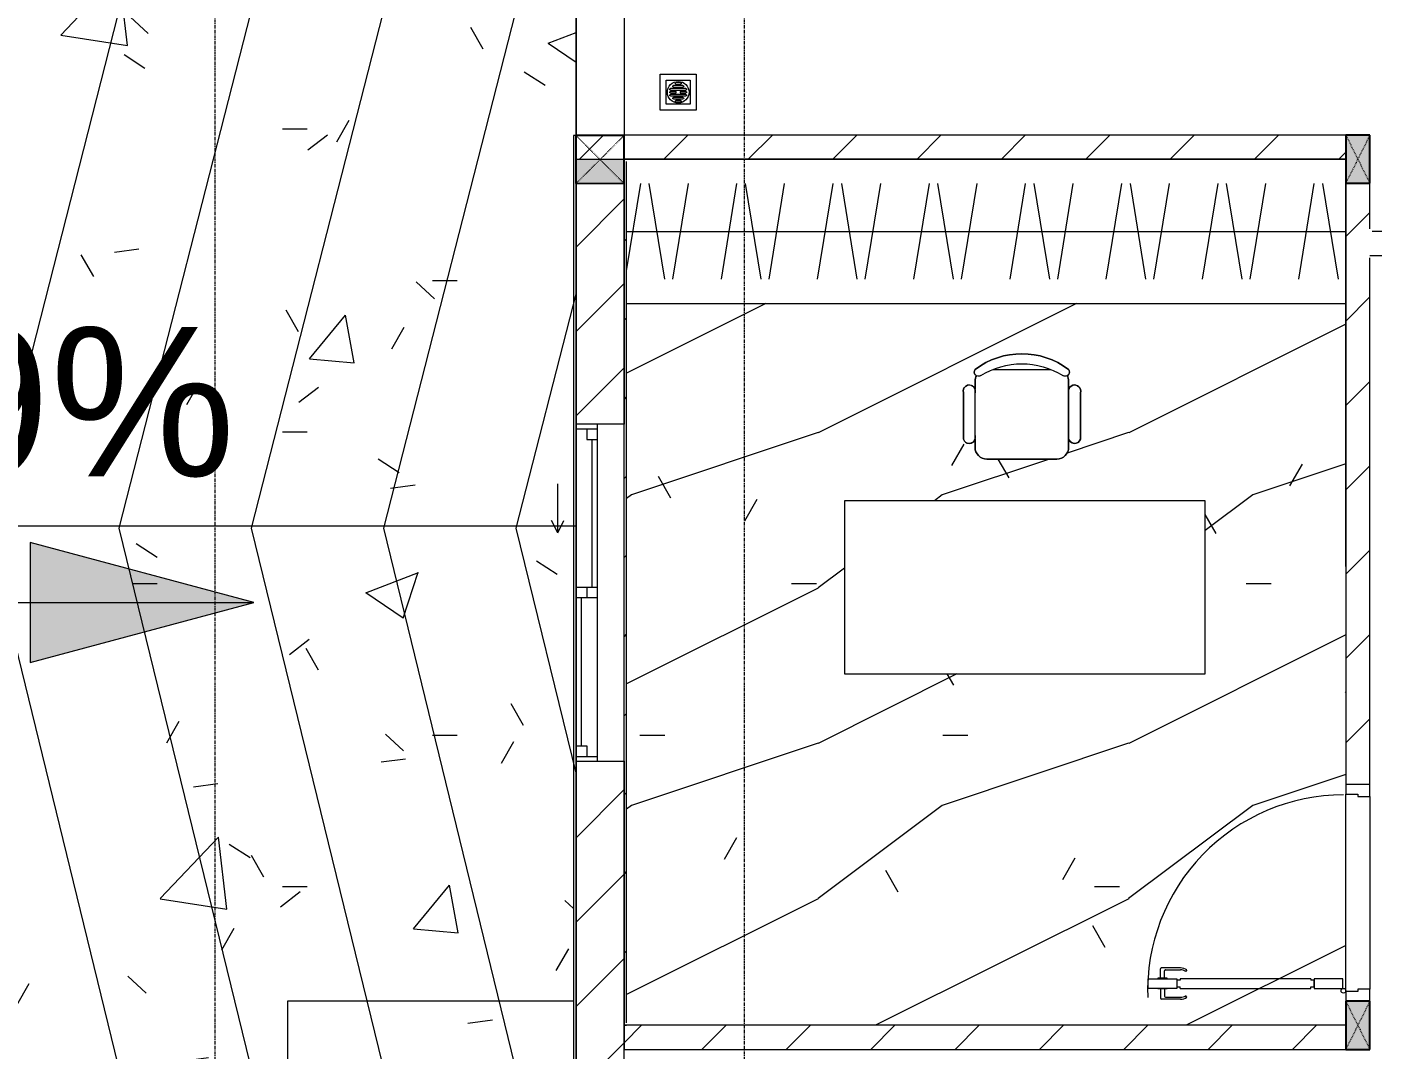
# Model space of a CAD drawing. Header units: millimetres. Extents: x 5121 to 246734, y -48180 to 129206.
# Drawn here: x 105171 to 110803, y 64835 to 69086 of the extents above; entities that cross this region are included whole.
import ezdxf

# ---------------------------------------------------------------- set-up
doc = ezdxf.new("R2010")
doc.units = ezdxf.units.MM
doc.linetypes.add('Dash', pattern=[6, 3, -3])
doc.linetypes.add('Grid Line', pattern=[22.225, 12.7, -3.175, 3.175, -3.175])
for name, color, linetype, lineweight in [('0-1', 7, 'Continuous', 5), ('A-DETL-GENF-1', 50, 'Continuous', 9), ('A-DETL-THIN', 151, 'Continuous', 9), ('A-DOOR-1', 253, 'Continuous', 9), ('A-DOOR-2', 50, 'Continuous', 9), ('A-FLOR-1', 50, 'Continuous', 9), ('A-FLOR-PATT', 8, 'Continuous', 9), ('A-FLOR-PATT-1', 9, 'Continuous', 9), ('A-GLAZ', 151, 'Continuous', 9), ('A-WALL', 113, 'Continuous', 9), ('A-WALL-1', 250, 'Continuous', 18), ('A-WALL-2', 50, 'Continuous', 9), ('A-WALL-FNSH-1', 50, 'Continuous', 9), ('A-WALL-PATT-1', 9, 'Continuous', 9), ('A-WALL-PATT-2', 50, 'Continuous', 9), ('A-WALL-PATT-3', 111, 'Continuous', 9), ('G-ANNO-DIMS', 111, 'Continuous', 9), ('G-IMPT', 8, 'Continuous', 9), ('I-FURN', 30, 'Continuous', 9), ('I-FURN-1', 253, 'Continuous', 9), ('M-EQPM', 50, 'Continuous', 9), ('S-COLS', 52, 'Continuous', 9), ('S-COLS-1', 7, 'Continuous', 5), ('S-COLS-2', 10, 'Continuous', 25), ('S-COLS-3', 50, 'Continuous', 9), ('S-COLS-4', 253, 'Continuous', 9), ('S-COLS-5', 52, 'Continuous', 25), ('S-COLS-6', 52, 'Dash', 9), ('S-COLS-HDLN', 52, 'Dash', 9), ('S-COLS-HDLN-1', 50, 'Dash', 9), ('S-GRID-1', 1, 'Grid Line', 9)]:
    doc.layers.add(name, color=color, linetype=linetype, lineweight=lineweight)
doc.styles.add('Arial_11', font='arial_0.ttf', dxfattribs={"height": 620})
pattern_1 = [(45, (0, 0), (-175.3625, 175.3625), [])]

# ---------------------------------------------------------------- blocks, each defined once
blk = doc.blocks.new('DOOR_CW_01 CANH MO-PANEL KINH - DIW_01-900x2200-CỬA GỖ VÂN LAMINATE-553393-TKCS_MB TỔNG THỂ TẦNG 1')
at = {"layer": 'A-DETL-GENF-1'}
for p, q in [((-397, 872), (-357, 872)), ((-397, 752), (-397, 872)), ((-357, 872), (-357, 752)), ((-442, 737), (-442, 816.5)), ((-399, 820.5), (-438, 820.5)), ((-434, 799.5), (-434, 737)), ((-399, 803.5), (-430, 803.5)), ((-399, 831.8), (-397, 831.8)), ((-399, 792.2), (-399, 831.8)), ((-397, 792.2), (-399, 792.2)), ((-397, 792.2), (-397, 831.8)), ((-357, 792.2), (-357, 831.8)), ((-355, 831.8), (-357, 831.8)), ((-357, 792.2), (-355, 792.2)), ((-355, 792.2), (-355, 831.8)), ((-355, 820.5), (-316, 820.5)), ((-355, 803.5), (-324, 803.5)), ((-320, 799.5), (-320, 737)), ((-312, 737), (-312, 816.5)), ((-357, 752), (-397, 752)), ((-397, 738), (-391, 738)), ((-397, 738), (-397, 196)), ((-363, 752), (-391, 752)), ((-391, 752), (-391, 738)), ((-363, 738), (-363, 752)), ((-357, 738), (-363, 738)), ((-357, 196), (-357, 738)), ((-433.9, 711.2), (-427.3, 715.8)), ((-320.1, 711.2), (-326.7, 715.8)), ((-397, 196), (-391, 196)), ((-357, 182), (-397, 182)), ((-397, 182), (-397, 62)), ((-391, 196), (-391, 182)), ((-391, 182), (-363, 182)), ((-357, 196), (-363, 196)), ((-363, 182), (-363, 196)), ((-357, 62), (-357, 182)), ((-397, 62), (-357, 62))]:
    blk.add_line(p, q, dxfattribs=at)
blk.add_circle((-407, 60), 10, dxfattribs=at)
for centre, radius, start, end in [((-407, 60), 814, 360, 92), ((-438, 816.5), 4, 90, 180), ((-430, 799.5), 4, 90, 180), ((-324, 799.5), 4, 360, 90), ((-316, 816.5), 4, 0, 90), ((-397, 737), 45, 180, 215), ((-397, 737), 37, 180, 215), ((-357, 737), 37, 325, 0), ((-357, 737), 45, 325, 0)]:
    blk.add_arc(centre, radius, start, end, dxfattribs=at)
at = {"layer": 'A-DOOR-2'}
for p, q in [((-410, 50), (-450, 50)), ((-450, 50), (-450, -50)), ((-410, 0), (-410, 50)), ((-400, 0), (-410, 0)), ((-407, 50), (-382, 50)), ((-400, -50), (-400, 0)), ((410, 0), (400, 0)), ((400, 0), (400, -50)), ((450, 50), (410, 50)), ((410, 50), (410, 0)), ((450, -50), (450, 50)), ((-450, -50), (-400, -50)), ((400, -50), (450, -50))]:
    blk.add_line(p, q, dxfattribs=at)
blk = doc.blocks.new('TU DO LV A - TU DO LV A-348230-TKCS_MB TỔNG THỂ TẦNG 1')
at = {"layer": 'I-FURN'}
for p, q in [((0, 600), (0, 590)), ((10, 136.3), (68.9, 499)), ((169, 101), (104.4, 499)), ((202.5, 101), (267.1, 499)), ((404.3, 101), (468.9, 499)), ((569, 101), (504.4, 499)), ((602.5, 101), (667.1, 499)), ((804.3, 101), (868.9, 499)), ((969, 101), (904.4, 499)), ((1002.5, 101), (1067.1, 499)), ((1204.3, 101), (1268.9, 499)), ((1369, 101), (1304.4, 499)), ((1402.5, 101), (1467.1, 499)), ((1604.3, 101), (1668.9, 499)), ((1769, 101), (1704.4, 499)), ((1802.5, 101), (1867.1, 499)), ((2004.3, 101), (2068.9, 499)), ((2169, 101), (2104.4, 499)), ((2202.5, 101), (2267.1, 499)), ((2404.3, 101), (2468.9, 499)), ((2569, 101), (2504.4, 499)), ((2602.5, 101), (2667.1, 499)), ((2804.3, 101), (2868.9, 499)), ((2969, 101), (2904.4, 499)), ((10, 300), (3000, 300)), ((10, 0), (3000, 0))]:
    blk.add_line(p, q, dxfattribs=at)
at = {"layer": 'I-FURN-1'}
for p, q in [((0, 600), (0, 590)), ((10, 0), (3000, 0))]:
    blk.add_line(p, q, dxfattribs=at)
blk = doc.blocks.new('BAN LV A - BAN LV A_dwg_ban hoc2-348006-TKCS_MB TỔNG THỂ TẦNG 1')
at = {"layer": 'I-FURN'}
for p, q in [((145.8, 437.4), (-145.8, 437.4)), ((-243, 354.4), (-243, 162)), ((-194.4, 388.8), (-194.4, 113.4)), ((194.4, 113.4), (194.4, 388.8)), ((194.4, 351.4), (194.4, 150.8)), ((243.7, 162), (243.7, 354.4)), ((-120.5, 64.8), (120.5, 64.8))]:
    blk.add_line(p, q, dxfattribs=at)
at = {"layer": 'I-FURN', "flags": 128}
blk.add_lwpolyline([(-737.8, 610.5), (-737.8, 1330.5), (-154.9, 1330.5), (762.2, 1330.5), (762.2, 610.5)], close=True, dxfattribs=at)
at = {"layer": 'I-FURN'}
for centre, radius, start, end in [((-145.8, 388.8), 48.6, 90, 180), ((145.8, 388.8), 48.6, 360, 90), ((-218.7, 347.3), 25.3, 343.7398, 163.7398), ((219.4, 347.3), 25.3, 16.2602, 170.7054), ((-218.7, 154.9), 25.3, 163.7398, 16.2602), ((-145.8, 113.4), 48.6, 180, 207.5844), ((145.8, 113.4), 48.6, 332.4156, 0), ((219.4, 154.9), 25.3, 189.2946, 16.2602), ((-180.2, 75.4), 17.8, 57.9726, 216.6901), ((0, 324), 324, 233.1301, 306.8699), ((0, 359.3), 318.2, 237.5758, 302.4242), ((180.2, 75.4), 17.8, 323.3099, 122.0274)]:
    blk.add_arc(centre, radius, start, end, dxfattribs=at)
blk = doc.blocks.new('BAN LV A - BAN LV A_dwg-348005-TKCS_MB TỔNG THỂ TẦNG 1')
at = {"extrusion": (0, 0, -1), "zscale": -1, "rotation": 180}
blk.add_blockref('BAN LV A - BAN LV A_dwg_ban hoc2-348006-TKCS_MB TỔNG THỂ TẦNG 1', (-729, 1383.7), dxfattribs=at)
blk = doc.blocks.new('BAN LV A - BAN LV A-348231-TKCS_MB TỔNG THỂ TẦNG 1')
at = {"layer": 'I-FURN-1'}
for p, q in [((534.6, 1270.3), (534.6, 1235.9)), ((923.4, 1232.9), (923.4, 1270.3)), ((486, 1221.7), (486, 1029.3)), ((972.7, 1029.3), (972.7, 1221.7)), ((534.6, 1029.3), (534.6, 994.9)), ((923.4, 994.9), (923.4, 1032.3)), ((583.2, 946.3), (874.8, 946.3)), ((1491.2, 773.2), (-8.8, 773.2)), ((-8.8, 773.2), (-8.8, 53.2)), ((1491.2, 53.2), (1491.2, 773.2)), ((-8.8, 53.2), (1491.2, 53.2))]:
    blk.add_line(p, q, dxfattribs=at)
for centre, radius, start, end in [((729, 1059.7), 324, 53.1301, 126.8699), ((548.9, 1308.3), 17.8, 143.3099, 240.596), ((909.2, 1308.3), 17.8, 299.404, 36.6901), ((510.3, 1228.8), 25.3, 16.2602, 196.2602), ((583.2, 1270.3), 48.6, 152.4156, 180), ((874.8, 1270.3), 48.6, 360, 27.5844), ((948.4, 1228.8), 25.3, 343.7398, 170.7054), ((510.3, 1036.4), 25.3, 196.2602, 343.7398), ((948.4, 1036.4), 25.3, 189.2946, 343.7398), ((583.2, 994.9), 48.6, 180, 270), ((874.8, 994.9), 48.6, 270, 360)]:
    blk.add_arc(centre, radius, start, end, dxfattribs=at)
blk.add_blockref('BAN LV A - BAN LV A_dwg-348005-TKCS_MB TỔNG THỂ TẦNG 1', (0, 0))
blk = doc.blocks.new('G1_SOF - BO TRU - 100x200-V74-TKCS_MB TỔNG THỂ TẦNG 1')
at = {"layer": 'S-COLS-3'}
blk.add_hatch(color=256, dxfattribs=at).paths.add_polyline_path([(50, -100), (50, 100), (-50, 100), (-50, -100), (-44.8, -100)])
at = {"layer": 'S-COLS-2'}
for p, q in [((50, 100), (-50, 100)), ((-50, 100), (-50, -100)), ((50, -100), (50, 100)), ((-50, -100), (50, -100))]:
    blk.add_line(p, q, dxfattribs=at)
at = {"layer": 'S-COLS-HDLN-1'}
for p, q in [((50, 100), (-50, -100)), ((-50, 100), (50, -100))]:
    blk.add_line(p, q, dxfattribs=at)
blk = doc.blocks.new('NCV_TKTC_TANG 1_rvt-1-TKCS_MB TỔNG THỂ TẦNG 1')
at = {"layer": 'A-FLOR-PATT-1'}
h = blk.add_hatch(dxfattribs=at)
h.set_pattern_fill('FP_5', color=256, style=0, pattern_type=2)
h.set_pattern_definition([(0, (0, 0), (2519.68, 629.92), [103.937, -1785.823, 103.937, -1785.823, -10078.72]), (0, (0, 0), (2519.68, 629.92), [-3779.52, 103.937, -3675.583, 103.937, -1785.823, -4409.44]), (0, (0, 0), (2519.68, 629.92), [-9448.8, 103.937, -1155.903, 103.937, -3045.663]), (120, (944.9, 314.96), (-1805.3667, 1867.147), [103.937, -1785.823, 103.937, -11864.543]), (120, (944.9, 314.96), (-1805.3667, 1867.147), [-1993.697, -1785.823, 103.937, -3675.583, -6299.2]), (120, (944.9, 314.96), (-1805.3667, 1867.147), [-7559.04, 103.937, -1785.823, 103.937, -4305.503]), (120, (944.9, 314.96), (-1805.3667, 1867.147), [-9552.737, -1155.903, 103.937, -3045.663]), (240, (1259.84, 1574.8), (-714.3133, -2497.067), [103.937, -1785.823, 103.937, -11864.543]), (240, (1259.84, 1574.8), (-714.3133, -2497.067), [-1993.697, -1785.823, 103.937, -3675.583, -6299.2]), (240, (1259.84, 1574.8), (-714.3133, -2497.067), [-7559.04, 103.937, -1785.823, 103.937, -4305.503]), (240, (1259.84, 1574.8), (-714.3133, -2497.067), [-9552.737, -1155.903, 103.937, -3045.663])])
h.paths.add_polyline_path([(107662.6, 64936.9), (110652.5, 64936.9), (110652.6, 67936.9), (107662.6, 67936.9), (107662.6, 64946.9)])
h.paths.add_polyline_path([(109984, 66397.4), (108568.1, 66397.4), (108568.1, 67117.4), (110068.1, 67117.4), (110068.1, 66397.4)])
h.paths.add_polyline_path([(109160.1, 67290.5), (109135.8, 67297), (109118, 67314.8), (109111.5, 67339.1), (109108.9, 67367.6), (109099.6, 67358.6), (109087.2, 67355.3), (109074.7, 67358.6), (109062.9, 67376.5), (109064.8, 67580.1), (109074, 67594.6), (109086.6, 67598.3), (109099.3, 67595.2), (109108.8, 67586.1), (109111.5, 67586.1), (109114.6, 67627.3), (109117, 67637), (109110.8, 67642.9), (109113.5, 67664.4), (109162.1, 67694.3), (109217.7, 67715.7), (109276.1, 67726.5), (109335.6, 67726.5), (109394.1, 67715.7), (109449.6, 67694.3), (109500.3, 67663.1), (109498.2, 67639.5), (109494.8, 67637), (109500.3, 67614.5), (109500.3, 67577.1), (109509.8, 67593), (109521.4, 67598), (109534.9, 67596.3), (109544.7, 67588.6), (109549.6, 67565.9), (109547.3, 67370.6), (109532.9, 67356.5), (109517.8, 67356.6), (109509.5, 67360.8), (109501.2, 67373.5), (109500.3, 67370.6), (109498.6, 67326.5), (109493.8, 67314.8), (109476, 67297), (109451.7, 67290.5)])
h = blk.add_hatch(dxfattribs=at)
h.set_pattern_fill('FP_4', color=256, style=0, pattern_type=2)
h.set_pattern_definition([(216.87, (516.46, 1291.15), (3873.4454, 2582.3069), [645.575, -5810.175]), (206.565, (1291.15, 903.8), (-1291.1515, -1291.1492), [1443.55, -1443.55]), (198.435, (1291.15, 258.23), (-2582.2983, -1291.1527), [816.596, -3266.38])])
h.paths.add_polyline_path([(107662.6, 64936.9), (110652.5, 64936.9), (110652.6, 67936.9), (107662.6, 67936.9), (107662.6, 64946.9)])
h.paths.add_polyline_path([(109984, 66397.4), (108568.1, 66397.4), (108568.1, 67117.4), (110068.1, 67117.4), (110068.1, 66397.4)])
h.paths.add_polyline_path([(109160.1, 67290.5), (109135.8, 67297), (109118, 67314.8), (109111.5, 67339.1), (109108.9, 67367.6), (109099.6, 67358.6), (109087.2, 67355.3), (109074.7, 67358.6), (109062.9, 67376.5), (109064.8, 67580.1), (109074, 67594.6), (109086.6, 67598.3), (109099.3, 67595.2), (109108.8, 67586.1), (109111.5, 67586.1), (109114.6, 67627.3), (109117, 67637), (109110.8, 67642.9), (109113.5, 67664.4), (109162.1, 67694.3), (109217.7, 67715.7), (109276.1, 67726.5), (109335.6, 67726.5), (109394.1, 67715.7), (109449.6, 67694.3), (109500.3, 67663.1), (109498.2, 67639.5), (109494.8, 67637), (109500.3, 67614.5), (109500.3, 67577.1), (109509.8, 67593), (109521.4, 67598), (109534.9, 67596.3), (109544.7, 67588.6), (109549.6, 67565.9), (109547.3, 67370.6), (109532.9, 67356.5), (109517.8, 67356.6), (109509.5, 67360.8), (109501.2, 67373.5), (109500.3, 67370.6), (109498.6, 67326.5), (109493.8, 67314.8), (109476, 67297), (109451.7, 67290.5)])
at = {"layer": 'A-WALL-PATT-1'}
h = blk.add_hatch(dxfattribs=at)
h.set_pattern_fill('FP_2', color=256, style=0, pattern_type=2)
h.set_pattern_definition(pattern_1)
h.paths.add_polyline_path([(108836.1, 68536.9), (110652.6, 68536.9), (110652.6, 68636.9), (107452.6, 68635.2), (107452.6, 68536.9), (108267.3, 68536.9)])
h = blk.add_hatch(dxfattribs=at)
h.set_pattern_fill('FP_2', color=256, style=0, pattern_type=2)
h.set_pattern_definition(pattern_1)
h.paths.add_polyline_path([(110752.5, 65020.6), (110752.5, 65037.4), (110752.5, 65036.9)])
h.paths.add_polyline_path([(110702.6, 65937.4), (110752.6, 65937.4), (110752.6, 68436.9), (110652.6, 68436.9), (110652.6, 65937.4)])
h = blk.add_hatch(dxfattribs=at)
h.set_pattern_fill('FP_2', color=256, style=0, pattern_type=2)
h.set_pattern_definition(pattern_1)
h.paths.add_polyline_path([(111752.6, 68136.9), (111752.2, 68236.9), (111702.6, 68236.9), (111702.6, 68136.9), (111752.5, 68136.9)])
h.paths.add_polyline_path([(110802.6, 68136.9), (110802.6, 68236.9), (110752.6, 68236.9), (110753, 68136.9), (110781.9, 68136.9)])
h = blk.add_hatch(dxfattribs=at)
h.set_pattern_fill('FP_2', color=256, style=0, pattern_type=2)
h.set_pattern_definition(pattern_1)
h.paths.add_polyline_path([(110652.5, 64836.9), (110652.5, 64936.9), (107652.6, 64936.9), (107652.6, 64836.9), (108836.1, 64836.9)])
at = {"layer": 'A-WALL-PATT-2'}
h = blk.add_hatch(dxfattribs=at)
h.set_pattern_fill('FP_10', color=256, style=0, pattern_type=2)
h.set_pattern_definition([(45, (0, 0), (-164.40233, 164.40233), [])])
h.paths.add_polyline_path([(107652.6, 64936.9), (107662.6, 64936.9), (107662.6, 68526.9), (107652.6, 68526.9), (107652.6, 65457.6)])
at = {"layer": 'A-FLOR-1'}
for p, q in [((110652.6, 68536.9), (107652.6, 68536.9)), ((107652.6, 68536.9), (107652.6, 68526.9)), ((110652.6, 68436.9), (110652.6, 68536.9)), ((110652.6, 67936.9), (110652.6, 68436.9)), ((110652.6, 66843.4), (110652.6, 67936.9)), ((110652.6, 65077.4), (110652.6, 65897.4)), ((110752.6, 65887.4), (110752.6, 65087.4)), ((110752.6, 65037.4), (110752.6, 64836.9))]:
    blk.add_line(p, q, dxfattribs=at)
at = {"layer": 'A-WALL-1'}
for p, q in [((110652.6, 68636.9), (107452.6, 68636.9)), ((107452.6, 68636.9), (107452.6, 68536.9)), ((107452.6, 68536.9), (110652.6, 68536.9)), ((107652.6, 68526.9), (107652.6, 67435.3)), ((107662.6, 64946.9), (107662.6, 68526.9)), ((110802.6, 68236.9), (110762.6, 68236.9)), ((107652.6, 66035.3), (107652.6, 64936.9)), ((110652.5, 64936.9), (107652.6, 64936.9)), ((107652.6, 64936.9), (107652.6, 64836.9)), ((107652.6, 64936.9), (107662.6, 64936.9)), ((110752.6, 64836.9), (110752.6, 64936.9)), ((107652.6, 64836.9), (110652.5, 64836.9))]:
    blk.add_line(p, q, dxfattribs=at)
at = {"layer": 'A-WALL-2'}
for p, q in [((107452.6, 68636.9), (107452.6, 69761.9)), ((107652.6, 69751.9), (107652.6, 68636.9)), ((110652.6, 68436.9), (110652.6, 65937.4)), ((110752.6, 68247), (110752.6, 68436.9)), ((110752.6, 68136.9), (110802.6, 68136.9)), ((110752.6, 65937.4), (110752.6, 68127)), ((110652.6, 65077.4), (110652.6, 65897.4)), ((110752.6, 65887.4), (110752.6, 65087.4)), ((110752.6, 64936.9), (110752.6, 65037.4))]:
    blk.add_line(p, q, dxfattribs=at)
at = {"layer": 'A-DOOR-1', "rotation": 89.99999999999882}
blk.add_blockref('DOOR_CW_01 CANH MO-PANEL KINH - DIW_01-900x2200-CỬA GỖ VÂN LAMINATE-553393-TKCS_MB TỔNG THỂ TẦNG 1', (110702.6, 65487.4), dxfattribs=at)
at = {"layer": 'I-FURN-1'}
for name, p in [('TU DO LV A - TU DO LV A-348230-TKCS_MB TỔNG THỂ TẦNG 1', (107652.6, 67936.9)), ('BAN LV A - BAN LV A-348231-TKCS_MB TỔNG THỂ TẦNG 1', (108576.8, 66344.2))]:
    blk.add_blockref(name, p, dxfattribs=at)
at = {"layer": 'S-COLS-4'}
for p in [(110702.6, 68536.9), (110702.5, 64936.9)]:
    blk.add_blockref('G1_SOF - BO TRU - 100x200-V74-TKCS_MB TỔNG THỂ TẦNG 1', p, dxfattribs=at)
blk = doc.blocks.new('1_FAMILY RVT - W01-WxH 1400x1400xmm-389822-TKCS_MB TỔNG THỂ TẦNG 1')
at = {"layer": 'A-GLAZ'}
for p, q in [((248.4, 172.39), (299.2, 197.79)), ((248.4, 172.39), (299.2, 146.99)), ((248.4, 172.39), (451.6, 172.39)), ((-700, 96.19), (-700, -103.81)), ((700, 96.19), (-700, 96.19)), ((-700, 96.19), (-636.5, 96.19)), ((-680.95, 96.19), (-680.95, 7.29)), ((-636.5, 96.19), (-22.225, 96.19)), ((-636.5, 96.19), (-636.5, 51.74)), ((-636.5, 73.965), (-22.225, 73.965)), ((-22.225, 7.29), (-22.225, 96.19)), ((-22.225, 96.19), (22.225, 96.19)), ((22.225, 96.19), (680.95, 96.19)), ((22.225, 96.19), (22.225, 7.29)), ((680.95, 96.19), (700, 96.19)), ((680.95, 96.19), (680.95, 7.29)), ((700, -103.81), (700, 96.19)), ((-700, 7.29), (-680.95, 7.29)), ((-636.5, 51.74), (-680.95, 51.74)), ((-680.95, 7.29), (-22.225, 7.29)), ((22.225, 51.74), (-22.225, 51.74)), ((-22.225, 7.29), (22.225, 7.29)), ((22.225, 29.515), (636.5, 29.515)), ((22.225, 7.29), (636.5, 7.29)), ((636.5, 51.74), (636.5, 7.29)), ((680.95, 51.74), (636.5, 51.74)), ((636.5, 7.29), (700, 7.29)), ((-700, -103.81), (700, -103.81))]:
    blk.add_line(p, q, dxfattribs=at)
blk = doc.blocks.new('TKTC_XREF_251221_MB TANG 1 - TKTC_XREF_260130_MB TANG 1_dwg_THU NUOC - THU NUOC-444531-TKCS_MB TẦNG 1-4202124-TKCS_MB TỔNG THỂ TẦNG 1')
at = {"layer": 'M-EQPM'}
for p, q in [((-23.3, 10.8), (40.9, 10.8)), ((40.9, 4.8), (-23.3, 4.8)), ((-11, 23.3), (28.5, 23.3)), ((28.5, 17.3), (-11, 17.3)), ((-1.1, 35.6), (18.5, 35.6)), ((18.5, 29.6), (-1.1, 29.6)), ((-23.3, -13.6), (40.9, -13.6)), ((40.9, -19.6), (-23.3, -19.6)), ((-11, -26.1), (28.5, -26.1)), ((28.5, -32.1), (-11, -32.1)), ((-1.1, -38.5), (18.5, -38.5)), ((18.5, -44.5), (-1.1, -44.5))]:
    blk.add_line(p, q, dxfattribs=at)
at = {"layer": 'M-EQPM', "flags": 128}
for points in [[(83.7, -79.4), (83.7, 70.6), (-66.3, 70.6), (-66.3, -79.4)], [(58.7, -54.4), (58.7, 45.6), (-41.3, 45.6), (-41.3, -54.4)]]:
    blk.add_lwpolyline(points, close=True, dxfattribs=at)
for points in [[(-23.3, -1.2), (0.7, -1.2), (0.7, -7.2), (-23.3, -7.2)], [(40.9, -7.2), (16.7, -7.2), (16.7, -1.2), (40.9, -1.2)]]:
    blk.add_lwpolyline(points, dxfattribs=at)
at = {"layer": 'M-EQPM'}
for centre, radius, start, end in [((8.7, -4.4), 45, 360, 180), ((8.7, -4.4), 45, 360, 180), ((-23.3, 7.8), 3, 90, 270), ((-11, 20.3), 3, 90, 270), ((-1.1, 32.6), 3, 90, 270), ((18.5, 32.6), 3, 270, 90), ((28.5, 20.3), 3, 270, 90), ((40.9, 7.8), 3, 270, 90), ((8.7, -4.4), 45, 180, 360), ((8.7, -4.4), 45, 180, 360), ((-23.3, -4.2), 3, 90, 270), ((-23.3, -16.6), 3, 90, 270), ((-11, -29.1), 3, 90, 270), ((-1.1, -41.5), 3, 90, 270), ((18.5, -41.5), 3, 270, 90), ((28.5, -29.1), 3, 270, 90), ((40.9, -4.2), 3, 270, 90), ((40.9, -16.6), 3, 270, 90)]:
    blk.add_arc(centre, radius, start, end, dxfattribs=at)
blk = doc.blocks.new('TKTC_XREF_251221_MB TANG 1 - TKTC_XREF_260130_MB TANG 1_dwg-4202109-TKCS_MB TỔNG THỂ TẦNG 1')
at = {"layer": 'G-IMPT', "flags": 128}
blk.add_lwpolyline([(-95709.2, -336309.7), (-96899, -336309.7), (-96899, -337078.1)], dxfattribs=at)
at = {"extrusion": (0, 0, -1), "zscale": -1}
blk.add_blockref('TKTC_XREF_251221_MB TANG 1 - TKTC_XREF_260130_MB TANG 1_dwg_THU NUOC - THU NUOC-444531-TKCS_MB TẦNG 1-4202124-TKCS_MB TỔNG THỂ TẦNG 1', (95265.6, -332527.3), dxfattribs=at)
blk = doc.blocks.new('TKTC_XREF_251221_MB TANG 1 - TKTC_XREF_251221_MB TANG 1-2038492-TKCS_MB TỔNG THỂ TẦNG 1')
blk.add_blockref('TKTC_XREF_251221_MB TANG 1 - TKTC_XREF_260130_MB TANG 1_dwg-4202109-TKCS_MB TỔNG THỂ TẦNG 1', (169499.1, 384109.7))
blk = doc.blocks.new('G1_SOF - BO TRU - 200x200-3051103-TKCS_MB TỔNG THỂ TẦNG 1')
at = {"layer": 'S-COLS-HDLN'}
for p, q in [((-100, -100), (100, 100)), ((100, -100), (-100, 100))]:
    blk.add_line(p, q, dxfattribs=at)

msp = doc.modelspace()

# ---------------------------------------------------------------- hatches: boundary and pattern name
at = {"layer": 'A-FLOR-PATT'}
h = msp.add_hatch(dxfattribs=at)
h.set_pattern_fill('FP_12', color=256, style=0, pattern_type=2)
h.set_pattern_definition([(0, (2151, 0), (2492.928, 629.92), [102.833, -1766.863, 102.833, -11738.575]), (0, (2151, 0), (2492.928, 629.92), [-1972.53, -1766.863, 102.833, -3636.56, -6232.32]), (0, (2151, 0), (2492.928, 629.92), [-7478.784, 102.833, -1766.863, 102.833, -4259.79]), (0, (2151, 0), (2492.928, 629.92), [-9451.313, -1143.63, 102.833, -3013.327]), (119.736, (3085.8, 314.96), (-1786.2022, 1867.1433), [103.662, -1781.102, -11936.84]), (119.736, (3085.8, 314.96), (-1786.2022, 1867.1433), [-1884.764, 103.662, -1781.102, -10052.075]), (119.736, (3085.8, 314.96), (-1786.2022, 1867.1433), [-3769.528, 103.662, -3665.866, -6282.547]), (119.736, (3085.8, 314.96), (-1786.2022, 1867.1433), [-7539.056, 103.662, -1781.102, -4397.783]), (119.736, (3085.8, 314.96), (-1786.2022, 1867.1433), [-9423.82, 103.662, -1152.847, -3141.273]), (119.736, (3085.8, 314.96), (-1786.2022, 1867.1433), [-10680.33, 103.662, -3037.61]), (240.264, (3397.44, 1574.8), (-706.734, -2497.0653), [103.66, -1781.1, -11936.84]), (240.264, (3397.44, 1574.8), (-706.734, -2497.0653), [-1884.764, 103.662, -1781.102, -10052.075]), (240.264, (3397.44, 1574.8), (-706.734, -2497.0653), [-3769.528, 103.662, -3665.866, -6282.547]), (240.264, (3397.44, 1574.8), (-706.734, -2497.0653), [-7539.056, 103.662, -1781.102, -4397.783]), (240.264, (3397.44, 1574.8), (-706.734, -2497.0653), [-9423.82, 103.662, -1152.847, -3141.273]), (240.264, (3397.44, 1574.8), (-706.734, -2497.0653), [-10680.33, 103.66, -3037.61])])
h.paths.add_polyline_path([(97752.6, 61490.5), (97766.6, 61637.9), (97805.7, 61866.5), (97846.8, 62040.5), (97908.3, 62239.8), (97963.2, 62388.1), (98038.1, 62557.9), (98123.6, 62723.5), (98241.1, 62915.5), (98341.3, 63058.6), (98451.8, 63198.2), (98573.9, 63334.6), (98702, 63461.5), (98840.5, 63582.9), (98989.2, 63697.7), (99181.8, 63824.9), (99316.1, 63903.2), (99493.1, 63991.7), (99684.8, 64071.7), (99877, 64137.1), (100006.5, 64174.6), (100193.2, 64216), (100376.6, 64245), (100564.2, 64262.7), (100767.7, 64268.6), (107442.5, 64268.6), (107442.5, 68635.3), (107452.6, 68636.9), (107452.5, 69761.9), (97852.6, 69761.9), (97852.6, 69741.9), (97752.6, 69741.9), (97752.6, 61634.6)])
h.paths.add_polyline_path([(114152.2, 65984.9), (114152.2, 66734.9), (113902.2, 66734.9), (113902.2, 65984.9)])
h.paths.add_polyline_path([(114038.1, 66129.4), (114009.7, 66136.7), (113997.9, 66145), (113988.9, 66155.3), (113983.2, 66165.2), (113979.2, 66175.5), (113977.3, 66190.2), (113984.6, 66218.7), (113992.9, 66230.4), (114003.2, 66239.5), (114017.7, 66247.1), (114023.4, 66249.1), (114038.1, 66249), (114037.6, 66247), (114018, 66242.9), (114001.6, 66233.3), (113990.4, 66220.6), (113983.6, 66206), (113983.2, 66204.9), (113981.3, 66190.2), (113985.4, 66170.1), (113990.4, 66159.8), (114007.7, 66142.5), (114022.4, 66135.7), (114023.4, 66135.3), (114038.1, 66131.5)])
h.paths.add_polyline_path([(114037.6, 66603.2), (114009.2, 66610.5), (113997.4, 66618.8), (113992.4, 66623.8), (113982.7, 66639), (113978.7, 66649.3), (113976.8, 66664), (113984.1, 66692.5), (113992.4, 66704.2), (114002.7, 66713.3), (114017.3, 66720.9), (114023.4, 66723), (114037.6, 66722.8), (114037.6, 66720.9), (114017.6, 66716.7), (114001.1, 66707.1), (113989.9, 66694.5), (113983.1, 66679.8), (113982.7, 66678.7), (113980.8, 66664), (113985.4, 66642.8), (113994.6, 66627.5), (114007.2, 66616.3), (114021.9, 66609.5), (114023.4, 66609), (114037.6, 66605.3)])
h = msp.add_hatch(dxfattribs=at)
h.set_pattern_fill('FP_13', color=256, style=0, pattern_type=2)
h.set_pattern_definition([(50.301, (2151, 0), (2235.098, -197.64), [235.187, -2587.057]), (354.947, (2151, 0), (-432.387, 2369.1), [186.985, -2056.834]), (100.343, (2337.2, -16.5), (1802.722, 2171.464), [200.686, -2207.55]), (46.49, (2151, 630), (3325.7, -521.3), [352.53, -3877.85]), (96.566, (2428, 586.5), (2912.546, 3068.09), [301.09, -3312.01]), (351.091, (2151, 630), (2912.56, 3068.08), [280.525, -3085.78]), (21.205, (2462.6, 472.4), (1860.05, -1268.103), [234.036, -2574.392]), (325.716, (2462.6, 472.4), (758.206, 2283.934), [187.6, -2063.592]), (71.635, (2617.6, 366.8), (2618.27, 1015.84), [200.54, -2205.956]), (37.796, (2151, 0), (37.8875, 1048.4823), [103.244, -1936.6, 103.244, -1992.915, -2072.694]), (37.796, (2151, 0), (37.8875, 1048.4823), [-4136.002, 103.244, -1969.45]), (7.58, (2151, 0), (819.757, 1242.246), [102.852, -1087.74, 102.852, -1882.507, -786.975]), (7.58, (2151, 0), (819.757, 1242.246), [-3175.95, 102.852, -684.123]), (327.222, (1456.1, 0), (1663.4756, -71.0457), [103.153, -678.31, 103.153, -2335.01, -3235.255]), (327.222, (1456.1, 0), (1663.4756, -71.0457), [-3219.626, 103.153, -3132.102]), (317.195, (1144.5, 0), (1817.303, 315.283), [103.338, -914.388, 103.338, -3820.39]), (317.195, (1144.5, 0), (1817.303, 315.283), [-1121.065, -1518.762, 103.338, -2198.29])])
h.paths.add_polyline_path([(97752.6, 61490.5), (97766.6, 61637.9), (97805.7, 61866.5), (97846.8, 62040.5), (97908.3, 62239.8), (97963.2, 62388.1), (98038.1, 62557.9), (98123.6, 62723.5), (98241.1, 62915.5), (98341.3, 63058.6), (98451.8, 63198.2), (98573.9, 63334.6), (98702, 63461.5), (98840.5, 63582.9), (98989.2, 63697.7), (99181.8, 63824.9), (99316.1, 63903.2), (99493.1, 63991.7), (99684.8, 64071.7), (99877, 64137.1), (100006.5, 64174.6), (100193.2, 64216), (100376.6, 64245), (100564.2, 64262.7), (100767.7, 64268.6), (107442.5, 64268.6), (107442.5, 68635.3), (107452.6, 68636.9), (107452.5, 69761.9), (97852.6, 69761.9), (97852.6, 69741.9), (97752.6, 69741.9), (97752.6, 61634.6)])
h.paths.add_polyline_path([(114152.2, 65984.9), (114152.2, 66734.9), (113902.2, 66734.9), (113902.2, 65984.9)])
h.paths.add_polyline_path([(114038.1, 66129.4), (114009.7, 66136.7), (113997.9, 66145), (113988.9, 66155.3), (113983.2, 66165.2), (113979.2, 66175.5), (113977.3, 66190.2), (113984.6, 66218.7), (113992.9, 66230.4), (114003.2, 66239.5), (114017.7, 66247.1), (114023.4, 66249.1), (114038.1, 66249), (114037.6, 66247), (114018, 66242.9), (114001.6, 66233.3), (113990.4, 66220.6), (113983.6, 66206), (113983.2, 66204.9), (113981.3, 66190.2), (113985.4, 66170.1), (113990.4, 66159.8), (114007.7, 66142.5), (114022.4, 66135.7), (114023.4, 66135.3), (114038.1, 66131.5)])
h.paths.add_polyline_path([(114037.6, 66603.2), (114009.2, 66610.5), (113997.4, 66618.8), (113992.4, 66623.8), (113982.7, 66639), (113978.7, 66649.3), (113976.8, 66664), (113984.1, 66692.5), (113992.4, 66704.2), (114002.7, 66713.3), (114017.3, 66720.9), (114023.4, 66723), (114037.6, 66722.8), (114037.6, 66720.9), (114017.6, 66716.7), (114001.1, 66707.1), (113989.9, 66694.5), (113983.1, 66679.8), (113982.7, 66678.7), (113980.8, 66664), (113985.4, 66642.8), (113994.6, 66627.5), (114007.2, 66616.3), (114021.9, 66609.5), (114023.4, 66609), (114037.6, 66605.3)])
at = {"layer": 'A-WALL-PATT-3'}
h = msp.add_hatch(dxfattribs=at)
h.set_pattern_fill('FP_1', color=256, style=0, pattern_type=2)
h.set_pattern_definition(pattern_1)
h.paths.add_polyline_path([(107652.6, 64258.6), (107652.6, 66035.3), (107452.6, 66035.3), (107452.6, 64258.6), (107652.5, 64258.6)])
h.paths.add_polyline_path([(107604.6, 67435.3), (107652.6, 67435.3), (107652.6, 68435.3), (107452.6, 68435.3), (107452.6, 67435.3)])
at = {"layer": 'G-ANNO-DIMS'}
msp.add_hatch(color=256, dxfattribs=at).paths.add_polyline_path([(106113.6, 66694.6), (105183.6, 66943.8), (105183.6, 66445.4)])
at = {"layer": 'S-COLS-1'}
msp.add_hatch(color=256, dxfattribs=at).paths.add_polyline_path([(107452.6, 68435.3), (107652.4, 68435.3), (107652.4, 68536.9), (107452.6, 68536.9), (107452.5, 68435.3)])

# ---------------------------------------------------------------- linework, layer by layer
at = {"layer": 'A-DETL-THIN'}
for p, q in [((105707.7, 69761.9), (105002.5, 67003)), ((106257.7, 69761.9), (105552.5, 67003)), ((106807.7, 69761.9), (106102.5, 67003)), ((107357.7, 69761.9), (106652.5, 67003)), ((107452.5, 69761.9), (107452.5, 64261.9)), ((107452.5, 67980.9), (107202.5, 67003)), ((107452.5, 67011.9), (97752.6, 67011.9)), ((105002.5, 67003), (105672.4, 64261.9)), ((105552.5, 67003), (106222.4, 64261.9)), ((106102.5, 67003), (106772.4, 64261.9)), ((106652.5, 67003), (107322.4, 64261.9)), ((107202.5, 67003), (107452.5, 65980.1))]:
    msp.add_line(p, q, dxfattribs=at)
at = {"layer": 'A-WALL'}
msp.add_line((107652.6, 68435.3), (107452.6, 68435.3), dxfattribs=at)
at = {"layer": 'A-WALL-1'}
for p, q in [((107452.5, 64268.6), (107452.5, 68435.3)), ((107452.6, 68435.3), (107452.6, 67435.3)), ((107652.6, 67435.3), (107652.6, 68435.3)), ((107452.6, 66035.3), (107452.6, 64258.6)), ((107652.6, 64258.6), (107652.6, 66035.3))]:
    msp.add_line(p, q, dxfattribs=at)
at = {"layer": 'A-WALL-FNSH-1'}
for p, q in [((107452.5, 68635.3), (107442.5, 68635.3)), ((107442.5, 68635.3), (107442.5, 64268.6)), ((107452.5, 68435.3), (107452.5, 68635.3))]:
    msp.add_line(p, q, dxfattribs=at)
at = {"layer": 'G-ANNO-DIMS'}
for p, q in [((106113.6, 66694.6), (105183.6, 66943.8)), ((105183.6, 66943.8), (105183.6, 66445.4)), ((103013.6, 66694.6), (106113.6, 66694.6)), ((105183.6, 66445.4), (106113.6, 66694.6))]:
    msp.add_line(p, q, dxfattribs=at)
at = {"layer": 'S-COLS'}
msp.add_line((107452.4, 68435.3), (107652.4, 68435.3), dxfattribs=at)
at = {"layer": 'S-COLS-5'}
for p, q in [((107652.4, 68635.3), (107452.4, 68635.3)), ((107452.4, 68635.3), (107452.4, 68435.3)), ((107652.4, 68435.3), (107652.4, 68635.3))]:
    msp.add_line(p, q, dxfattribs=at)
at = {"layer": 'S-GRID-1'}
for p, q in [((105952.6, 23210.6), (105952.6, 78232.7)), ((108152.6, 23210.6), (108152.6, 78232.7))]:
    msp.add_line(p, q, dxfattribs=at)

# ---------------------------------------------------------------- block references
at = {"layer": '0-1'}
msp.add_blockref('NCV_TKTC_TANG 1_rvt-1-TKCS_MB TỔNG THỂ TẦNG 1', (0, 0), dxfattribs=at)
at = {"layer": 'A-GLAZ', "rotation": 90}
msp.add_blockref('1_FAMILY RVT - W01-WxH 1400x1400xmm-389822-TKCS_MB TỔNG THỂ TẦNG 1', (107548.8, 66735.3), dxfattribs=at)
at = {"layer": 'M-EQPM'}
msp.add_blockref('TKTC_XREF_251221_MB TANG 1 - TKTC_XREF_251221_MB TANG 1-2038492-TKCS_MB TỔNG THỂ TẦNG 1', (33652.6, 17236.9), dxfattribs=at)
at = {"layer": 'S-COLS-6', "rotation": 180}
msp.add_blockref('G1_SOF - BO TRU - 200x200-3051103-TKCS_MB TỔNG THỂ TẦNG 1', (107552.4, 68535.3), dxfattribs=at)

# ---------------------------------------------------------------- texts
at = {"layer": 'G-ANNO-DIMS', "insert": (103099.3, 67838.7), "char_height": 620, "width": 3514.362, "attachment_point": 1, "line_spacing_factor": 0.941778, "style": 'Arial_11'}
msp.add_mtext('14.69%', dxfattribs=at)

doc.saveas('drawing.dxf')
